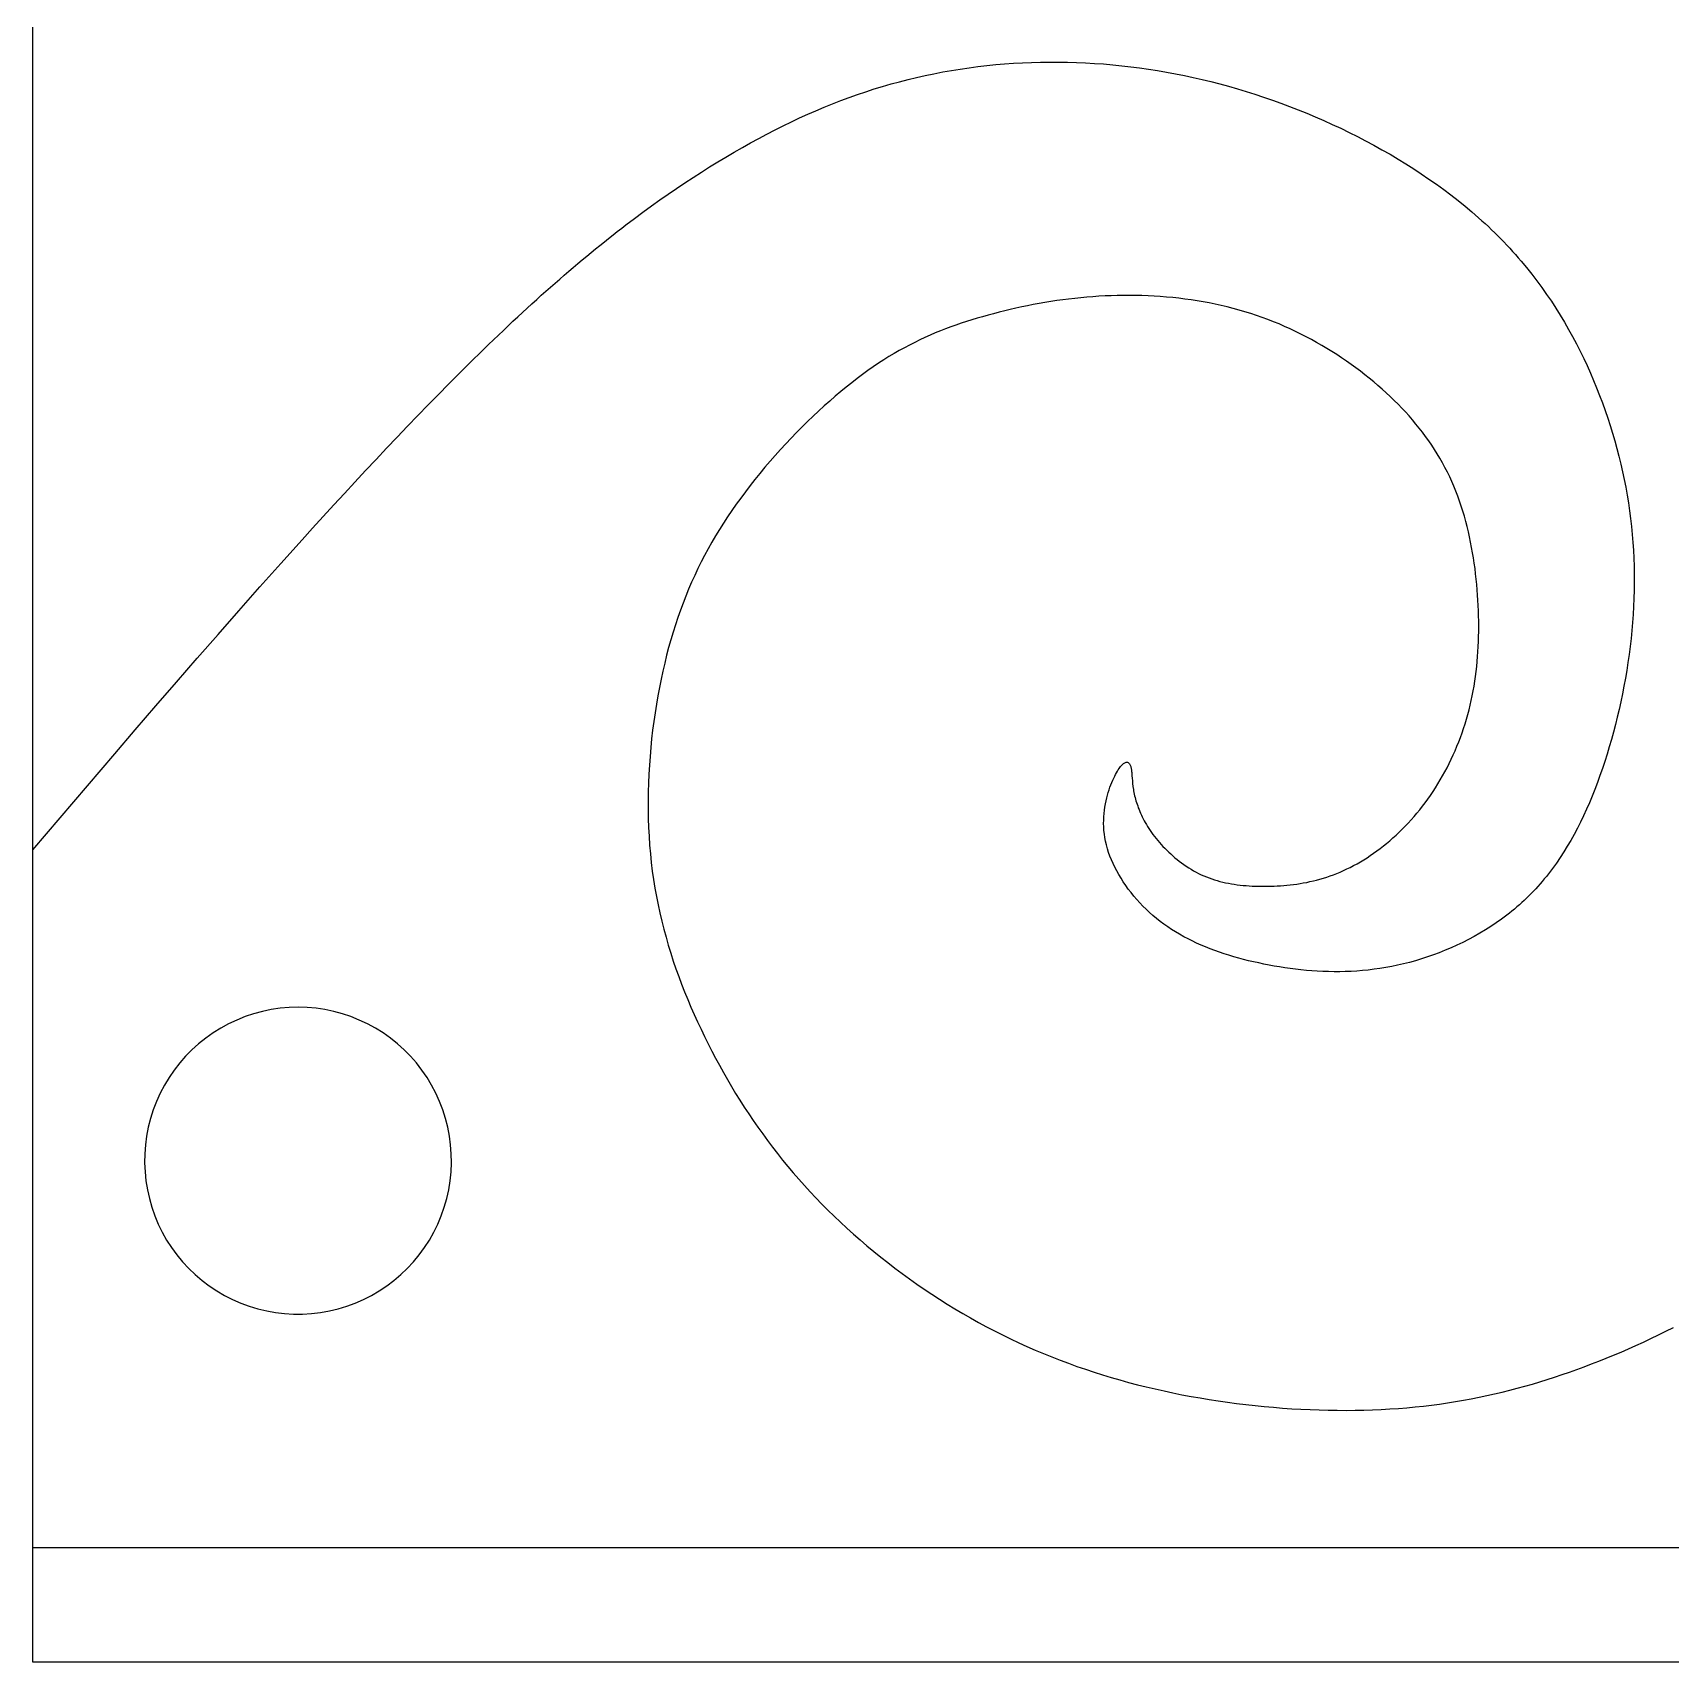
# Model space of a CAD drawing. Extents: x 0 to 279, y 0 to 212.
# Drawn here: x 2.05 to 26.42, y 62.2 to 86.44 of the extents above; entities that cross this region are included whole.
import ezdxf

# ---------------------------------------------------------------- set-up
doc = ezdxf.new("R2010")
doc.units = 0
doc.layers.add('LAYER_1', color=18, linetype='CONTINUOUS')

msp = doc.modelspace()

# ---------------------------------------------------------------- linework, layer by layer
at = {"layer": 'LAYER_1'}
for points in [[(26.716, 62.203), (26.103, 62.203), (25.495, 62.203), (24.893, 62.203), (24.296, 62.203), (23.705, 62.203), (23.12, 62.203), (22.541, 62.203), (21.968, 62.203), (21.401, 62.203), (20.84, 62.203), (20.285, 62.203), (19.737, 62.203), (19.195, 62.203), (18.66, 62.203), (18.131, 62.203), (17.609, 62.203), (17.094, 62.203), (16.586, 62.203), (16.085, 62.203), (15.591, 62.203), (15.105, 62.203), (14.625, 62.203), (14.153, 62.203), (13.689, 62.203), (13.232, 62.203), (12.783, 62.203), (12.342, 62.203), (11.908, 62.203), (11.483, 62.203), (11.065, 62.203), (10.656, 62.203), (10.255, 62.203), (9.862, 62.203), (9.478, 62.203), (9.102, 62.203), (8.735, 62.203), (8.377, 62.203), (8.027, 62.203), (7.687, 62.203), (7.355, 62.203), (7.033, 62.203), (6.719, 62.203), (6.415, 62.203), (6.121, 62.203), (5.835, 62.203), (5.56, 62.203), (5.294, 62.203), (5.038, 62.203), (4.791, 62.203), (4.555, 62.203), (4.328, 62.203), (4.112, 62.203), (3.906, 62.203), (3.71, 62.203), (3.525, 62.203), (3.436, 62.203), (3.35, 62.203), (3.267, 62.203), (3.186, 62.203), (3.108, 62.203), (3.032, 62.203), (2.96, 62.203), (2.89, 62.203), (2.822, 62.203), (2.758, 62.203), (2.696, 62.203), (2.637, 62.203), (2.581, 62.203), (2.527, 62.203), (2.476, 62.203), (2.429, 62.203), (2.383, 62.203), (2.341, 62.203), (2.302, 62.203), (2.265, 62.203), (2.231, 62.203), (2.201, 62.203), (2.173, 62.203), (2.147, 62.203), (2.125, 62.203), (2.106, 62.203), (2.09, 62.203), (2.076, 62.203), (2.066, 62.203), (2.058, 62.203), (2.054, 62.203), (2.052, 62.203), (2.052, 62.204), (2.052, 62.208), (2.052, 62.214), (2.052, 62.222), (2.052, 62.233), (2.052, 62.246), (2.052, 62.262), (2.052, 62.28), (2.052, 62.3), (2.052, 62.322), (2.052, 62.347), (2.052, 62.373), (2.052, 62.402), (2.052, 62.433), (2.052, 62.466), (2.052, 62.501), (2.052, 62.538), (2.052, 62.578), (2.052, 62.619), (2.052, 62.662), (2.052, 62.706), (2.052, 62.753), (2.052, 62.802), (2.052, 62.852), (2.052, 62.905), (2.052, 62.959), (2.052, 63.014), (2.052, 63.072), (2.052, 63.131), (2.052, 63.191), (2.052, 63.254), (2.052, 63.318), (2.052, 63.383), (2.052, 63.45), (2.052, 63.519), (2.052, 63.589), (2.052, 63.66), (2.052, 63.733), (2.052, 63.807), (2.052, 63.883), (2.052, 63.96), (2.052, 64.038), (2.052, 64.117), (2.052, 64.198), (2.052, 64.28), (2.052, 64.363), (2.052, 64.447), (2.052, 64.533), (2.052, 64.619), (2.052, 64.706), (2.052, 64.795), (2.052, 64.884), (2.052, 64.975), (2.052, 65.066), (2.052, 65.159), (2.052, 65.252), (2.052, 65.346), (2.052, 65.441), (2.052, 65.537), (2.052, 65.633), (2.052, 65.73), (2.052, 65.828), (2.052, 65.927), (2.052, 66.026), (2.052, 66.226), (2.052, 66.429), (2.052, 66.634), (2.052, 66.84), (2.052, 67.048), (2.052, 67.257), (2.052, 67.468), (2.052, 67.679), (2.052, 68.103), (2.052, 68.528), (2.052, 68.951), (2.052, 69.162), (2.052, 69.372), (2.052, 69.58), (2.052, 69.787), (2.052, 69.992), (2.052, 70.196), (2.052, 70.397), (2.052, 70.595), (2.052, 70.694), (2.052, 70.791), (2.052, 70.888), (2.052, 70.985), (2.052, 71.08), (2.052, 71.175), (2.052, 71.269), (2.052, 71.361), (2.052, 71.454), (2.052, 71.545), (2.052, 71.635), (2.052, 71.724), (2.052, 71.812), (2.052, 71.899), (2.052, 71.985), (2.052, 72.07), (2.052, 72.154), (2.052, 72.237), (2.052, 72.318), (2.052, 72.399), (2.052, 72.478), (2.052, 72.555), (2.052, 72.632), (2.052, 72.707), (2.052, 72.781), (2.052, 72.853), (2.052, 72.924), (2.052, 72.993), (2.052, 73.062), (2.052, 73.128), (2.052, 73.193), (2.052, 73.256), (2.052, 73.318), (2.052, 73.378), (2.052, 73.437), (2.052, 73.494), (2.052, 73.549), (2.052, 73.602), (2.052, 73.654), (2.052, 73.704), (2.052, 73.752), (2.052, 73.798), (2.052, 73.842), (2.052, 73.885), (2.052, 73.925), (2.052, 73.963), (2.052, 74), (2.052, 74.034), (2.052, 74.067), (2.052, 74.097), (2.052, 74.125), (2.052, 74.151), (2.052, 74.175), (2.052, 74.196), (2.052, 74.216), (2.052, 74.233), (2.052, 74.248), (2.052, 74.26), (2.052, 74.27), (2.052, 74.278), (2.052, 74.283), (2.052, 74.286), (2.052, 74.288), (2.052, 74.29), (2.052, 74.293), (2.052, 74.296), (2.052, 74.302), (2.052, 74.308), (2.052, 74.315), (2.052, 74.323), (2.052, 74.332), (2.052, 74.342), (2.052, 74.353), (2.052, 74.365), (2.052, 74.378), (2.052, 74.392), (2.052, 74.407), (2.052, 74.423), (2.052, 74.439), (2.052, 74.457), (2.052, 74.476), (2.052, 74.496), (2.052, 74.516), (2.052, 74.538), (2.052, 74.56), (2.052, 74.583), (2.052, 74.608), (2.052, 74.633), (2.052, 74.659), (2.052, 74.686), (2.052, 74.714), (2.052, 74.742), (2.052, 74.772), (2.052, 74.802), (2.052, 74.833), (2.052, 74.865), (2.052, 74.898), (2.052, 74.932), (2.052, 74.967), (2.052, 75.002), (2.052, 75.038), (2.052, 75.075), (2.052, 75.113), (2.052, 75.152), (2.052, 75.191), (2.052, 75.231), (2.052, 75.272), (2.052, 75.314), (2.052, 75.357), (2.052, 75.4), (2.052, 75.444), (2.052, 75.489), (2.052, 75.534), (2.052, 75.581), (2.052, 75.628), (2.052, 75.675), (2.052, 75.724), (2.052, 75.773), (2.052, 75.823), (2.052, 75.873), (2.052, 75.925), (2.052, 75.977), (2.052, 76.029), (2.052, 76.082), (2.052, 76.136), (2.052, 76.191), (2.052, 76.246), (2.052, 76.359), (2.052, 76.474), (2.052, 76.591), (2.052, 76.711), (2.052, 76.834), (2.052, 76.959), (2.052, 77.086), (2.052, 77.215), (2.052, 77.346), (2.052, 77.48), (2.052, 77.616), (2.052, 77.754), (2.052, 77.893), (2.052, 78.035), (2.052, 78.179), (2.052, 78.325), (2.052, 78.472), (2.052, 78.621), (2.052, 78.772), (2.052, 78.924), (2.052, 79.078), (2.052, 79.234), (2.052, 79.391), (2.052, 79.55), (2.052, 79.71), (2.052, 79.871), (2.052, 80.034), (2.052, 80.198), (2.052, 80.363), (2.052, 80.53), (2.052, 80.697), (2.052, 80.866), (2.052, 81.035), (2.052, 81.206), (2.052, 81.377), (2.052, 81.55), (2.052, 81.723), (2.052, 81.897), (2.052, 82.072), (2.052, 82.247), (2.052, 82.599), (2.052, 82.954), (2.052, 83.31), (2.052, 83.668), (2.052, 84.027), (2.052, 84.745), (2.052, 85.104), (2.052, 85.462), (2.052, 85.82), (2.052, 86.175), (2.052, 86.529)], [(2.052, 74.287), (2.662, 75.002), (3.272, 75.716), (3.578, 76.073), (3.885, 76.429), (4.192, 76.785), (4.501, 77.14), (4.81, 77.494), (5.12, 77.847), (5.432, 78.2), (5.745, 78.551), (6.06, 78.901), (6.217, 79.074), (6.375, 79.248), (6.533, 79.42), (6.69, 79.591), (6.847, 79.761), (7.004, 79.93), (7.161, 80.098), (7.317, 80.263), (7.473, 80.428), (7.628, 80.59), (7.782, 80.75), (7.936, 80.909), (8.089, 81.065), (8.24, 81.219), (8.316, 81.295), (8.391, 81.37), (8.466, 81.445), (8.541, 81.519), (8.615, 81.592), (8.689, 81.665), (8.763, 81.736), (8.836, 81.808), (8.91, 81.878), (8.982, 81.948), (9.055, 82.017), (9.127, 82.085), (9.198, 82.152), (9.269, 82.218), (9.34, 82.284), (9.411, 82.349), (9.481, 82.413), (9.551, 82.476), (9.62, 82.539), (9.689, 82.6), (9.758, 82.661), (9.826, 82.721), (9.894, 82.781), (9.962, 82.839), (10.029, 82.897), (10.096, 82.954), (10.163, 83.011), (10.229, 83.066), (10.296, 83.121), (10.361, 83.176), (10.427, 83.229), (10.492, 83.282), (10.558, 83.334), (10.622, 83.386), (10.687, 83.437), (10.751, 83.487), (10.816, 83.537), (10.88, 83.586), (11.007, 83.682), (11.133, 83.776), (11.259, 83.868), (11.384, 83.957), (11.509, 84.044), (11.633, 84.128), (11.756, 84.211), (11.879, 84.292), (12.002, 84.371), (12.124, 84.448), (12.246, 84.523), (12.368, 84.596), (12.49, 84.668), (12.612, 84.738), (12.733, 84.806), (12.855, 84.872), (12.976, 84.937), (13.098, 84.999), (13.219, 85.06), (13.341, 85.119), (13.463, 85.177), (13.585, 85.232), (13.707, 85.285), (13.83, 85.337), (13.952, 85.387), (14.076, 85.435), (14.199, 85.481), (14.323, 85.525), (14.447, 85.567), (14.572, 85.608), (14.698, 85.646), (14.824, 85.683), (14.95, 85.717), (15.078, 85.75), (15.205, 85.781), (15.334, 85.81), (15.463, 85.836), (15.593, 85.861), (15.723, 85.884), (15.854, 85.905), (15.985, 85.924), (16.117, 85.941), (16.249, 85.957), (16.382, 85.97), (16.514, 85.981), (16.648, 85.991), (16.781, 85.998), (16.915, 86.004), (17.048, 86.007), (17.182, 86.009), (17.317, 86.009), (17.451, 86.007), (17.585, 86.003), (17.719, 85.997), (17.853, 85.989), (17.988, 85.98), (18.122, 85.968), (18.256, 85.955), (18.39, 85.939), (18.523, 85.922), (18.657, 85.903), (18.79, 85.882), (18.923, 85.86), (19.056, 85.835), (19.189, 85.809), (19.321, 85.78), (19.453, 85.75), (19.585, 85.718), (19.716, 85.684), (19.847, 85.649), (19.978, 85.611), (20.109, 85.572), (20.239, 85.531), (20.368, 85.488), (20.498, 85.444), (20.626, 85.397), (20.755, 85.349), (20.883, 85.299), (21.01, 85.247), (21.137, 85.194), (21.264, 85.139), (21.39, 85.082), (21.515, 85.023), (21.64, 84.963), (21.763, 84.901), (21.886, 84.837), (22.008, 84.772), (22.129, 84.705), (22.249, 84.636), (22.368, 84.566), (22.485, 84.494), (22.601, 84.421), (22.715, 84.346), (22.828, 84.269), (22.939, 84.191), (23.049, 84.112), (23.156, 84.031), (23.262, 83.948), (23.366, 83.865), (23.468, 83.779), (23.568, 83.693), (23.617, 83.649), (23.665, 83.605), (23.713, 83.56), (23.76, 83.515), (23.807, 83.47), (23.853, 83.424), (23.898, 83.379), (23.943, 83.332), (23.987, 83.286), (24.031, 83.239), (24.074, 83.192), (24.116, 83.144), (24.158, 83.096), (24.199, 83.048), (24.28, 82.951), (24.359, 82.853), (24.435, 82.754), (24.509, 82.654), (24.58, 82.552), (24.65, 82.45), (24.717, 82.347), (24.782, 82.243), (24.845, 82.138), (24.906, 82.032), (24.966, 81.925), (25.023, 81.818), (25.078, 81.71), (25.131, 81.601), (25.182, 81.492), (25.231, 81.382), (25.279, 81.271), (25.324, 81.161), (25.368, 81.049), (25.41, 80.937), (25.451, 80.825), (25.489, 80.713), (25.526, 80.6), (25.561, 80.486), (25.594, 80.372), (25.626, 80.258), (25.656, 80.144), (25.684, 80.029), (25.71, 79.914), (25.734, 79.798), (25.757, 79.682), (25.777, 79.566), (25.796, 79.45), (25.813, 79.333), (25.828, 79.216), (25.842, 79.098), (25.853, 78.981), (25.863, 78.863), (25.871, 78.745), (25.877, 78.626), (25.881, 78.507), (25.883, 78.388), (25.883, 78.269), (25.882, 78.15), (25.878, 78.03), (25.873, 77.91), (25.866, 77.791), (25.858, 77.671), (25.847, 77.552), (25.835, 77.432), (25.821, 77.313), (25.806, 77.195), (25.789, 77.076), (25.771, 76.958), (25.751, 76.841), (25.73, 76.724), (25.707, 76.608), (25.683, 76.493), (25.658, 76.378), (25.631, 76.265), (25.603, 76.152), (25.573, 76.04), (25.543, 75.929), (25.511, 75.82), (25.478, 75.711), (25.444, 75.604), (25.409, 75.498), (25.373, 75.394), (25.335, 75.291), (25.296, 75.189), (25.256, 75.089), (25.215, 74.99), (25.173, 74.893), (25.129, 74.797), (25.083, 74.703), (25.037, 74.61), (24.988, 74.519), (24.938, 74.43), (24.887, 74.343), (24.834, 74.257), (24.78, 74.173), (24.724, 74.091), (24.666, 74.011), (24.606, 73.932), (24.576, 73.894), (24.545, 73.856), (24.513, 73.818), (24.482, 73.781), (24.449, 73.745), (24.417, 73.709), (24.383, 73.673), (24.35, 73.638), (24.315, 73.604), (24.281, 73.57), (24.246, 73.536), (24.21, 73.503), (24.174, 73.471), (24.137, 73.439), (24.1, 73.408), (24.063, 73.377), (24.025, 73.347), (23.987, 73.317), (23.909, 73.259), (23.83, 73.203), (23.75, 73.149), (23.668, 73.098), (23.586, 73.048), (23.502, 73), (23.417, 72.955), (23.331, 72.911), (23.245, 72.87), (23.158, 72.831), (23.07, 72.794), (22.982, 72.759), (22.894, 72.726), (22.805, 72.695), (22.717, 72.666), (22.628, 72.64), (22.539, 72.615), (22.45, 72.593), (22.362, 72.572), (22.274, 72.554), (22.186, 72.538), (22.099, 72.524), (22.012, 72.512), (21.926, 72.501), (21.84, 72.493), (21.754, 72.486), (21.669, 72.481), (21.584, 72.477), (21.5, 72.476), (21.416, 72.475), (21.333, 72.477), (21.25, 72.479), (21.167, 72.484), (21.085, 72.489), (21.004, 72.496), (20.923, 72.504), (20.843, 72.513), (20.763, 72.523), (20.684, 72.535), (20.605, 72.547), (20.527, 72.56), (20.449, 72.575), (20.372, 72.59), (20.296, 72.606), (20.22, 72.623), (20.145, 72.64), (20.071, 72.659), (19.997, 72.678), (19.924, 72.699), (19.852, 72.721), (19.781, 72.743), (19.71, 72.767), (19.64, 72.792), (19.572, 72.817), (19.504, 72.844), (19.437, 72.873), (19.371, 72.902), (19.306, 72.933), (19.243, 72.964), (19.18, 72.997), (19.118, 73.032), (19.058, 73.068), (18.999, 73.105), (18.941, 73.143), (18.884, 73.183), (18.829, 73.225), (18.775, 73.268), (18.722, 73.312), (18.67, 73.357), (18.621, 73.404), (18.572, 73.452), (18.525, 73.501), (18.48, 73.551), (18.437, 73.602), (18.395, 73.653), (18.355, 73.706), (18.316, 73.759), (18.28, 73.812), (18.246, 73.866), (18.213, 73.921), (18.183, 73.975), (18.154, 74.03), (18.128, 74.086), (18.104, 74.141), (18.082, 74.196), (18.062, 74.251), (18.045, 74.306), (18.03, 74.361), (18.017, 74.416), (18.007, 74.47), (17.999, 74.523), (17.993, 74.576), (17.99, 74.629), (17.988, 74.68), (17.989, 74.731), (17.991, 74.781), (17.995, 74.831), (18, 74.879), (18.007, 74.926), (18.015, 74.972), (18.024, 75.017), (18.034, 75.061), (18.045, 75.103), (18.057, 75.144), (18.069, 75.183), (18.082, 75.221), (18.096, 75.257), (18.11, 75.291), (18.124, 75.324), (18.138, 75.355), (18.152, 75.384), (18.166, 75.411), (18.179, 75.435), (18.192, 75.458), (18.205, 75.479), (18.217, 75.498), (18.23, 75.515), (18.241, 75.53), (18.253, 75.543), (18.264, 75.555), (18.274, 75.565), (18.284, 75.573), (18.294, 75.58), (18.304, 75.585), (18.313, 75.589), (18.321, 75.591), (18.329, 75.592), (18.337, 75.592), (18.344, 75.591), (18.351, 75.588), (18.358, 75.584), (18.364, 75.579), (18.369, 75.574), (18.374, 75.567), (18.379, 75.559), (18.383, 75.55), (18.387, 75.541), (18.39, 75.531), (18.393, 75.52), (18.395, 75.508), (18.398, 75.496), (18.4, 75.483), (18.402, 75.469), (18.403, 75.454), (18.405, 75.439), (18.406, 75.423), (18.409, 75.389), (18.412, 75.353), (18.415, 75.315), (18.419, 75.275), (18.424, 75.232), (18.431, 75.188), (18.434, 75.165), (18.439, 75.142), (18.449, 75.094), (18.455, 75.069), (18.462, 75.045), (18.469, 75.019), (18.476, 74.994), (18.485, 74.968), (18.494, 74.942), (18.503, 74.915), (18.514, 74.888), (18.525, 74.861), (18.537, 74.834), (18.549, 74.806), (18.562, 74.779), (18.577, 74.75), (18.592, 74.722), (18.608, 74.694), (18.624, 74.665), (18.642, 74.636), (18.66, 74.607), (18.68, 74.578), (18.7, 74.548), (18.722, 74.519), (18.744, 74.489), (18.768, 74.459), (18.792, 74.43), (18.817, 74.4), (18.843, 74.37), (18.87, 74.341), (18.898, 74.312), (18.927, 74.283), (18.956, 74.255), (18.986, 74.227), (19.017, 74.199), (19.049, 74.172), (19.081, 74.145), (19.114, 74.119), (19.148, 74.094), (19.182, 74.069), (19.217, 74.045), (19.253, 74.022), (19.289, 73.999), (19.326, 73.978), (19.363, 73.957), (19.401, 73.938), (19.439, 73.919), (19.478, 73.902), (19.517, 73.886), (19.556, 73.871), (19.596, 73.856), (19.637, 73.843), (19.678, 73.831), (19.719, 73.819), (19.761, 73.809), (19.803, 73.799), (19.845, 73.791), (19.888, 73.783), (19.931, 73.776), (19.975, 73.77), (20.019, 73.764), (20.063, 73.759), (20.108, 73.756), (20.153, 73.752), (20.198, 73.75), (20.244, 73.748), (20.29, 73.746), (20.336, 73.746), (20.383, 73.746), (20.476, 73.747), (20.524, 73.749), (20.571, 73.751), (20.619, 73.754), (20.667, 73.758), (20.715, 73.762), (20.764, 73.767), (20.813, 73.773), (20.861, 73.78), (20.91, 73.787), (20.959, 73.796), (21.009, 73.805), (21.058, 73.816), (21.108, 73.827), (21.157, 73.84), (21.207, 73.853), (21.257, 73.868), (21.307, 73.883), (21.357, 73.9), (21.407, 73.918), (21.457, 73.938), (21.507, 73.958), (21.557, 73.98), (21.608, 74.004), (21.658, 74.028), (21.708, 74.054), (21.758, 74.082), (21.808, 74.11), (21.857, 74.14), (21.907, 74.171), (21.956, 74.204), (22.005, 74.237), (22.054, 74.272), (22.103, 74.308), (22.151, 74.346), (22.199, 74.384), (22.246, 74.424), (22.293, 74.465), (22.34, 74.507), (22.386, 74.55), (22.431, 74.595), (22.476, 74.64), (22.521, 74.687), (22.564, 74.735), (22.607, 74.784), (22.65, 74.834), (22.692, 74.885), (22.733, 74.937), (22.773, 74.99), (22.812, 75.044), (22.851, 75.099), (22.889, 75.155), (22.926, 75.213), (22.962, 75.271), (22.997, 75.329), (23.031, 75.389), (23.065, 75.45), (23.097, 75.511), (23.129, 75.573), (23.159, 75.636), (23.189, 75.7), (23.217, 75.764), (23.245, 75.829), (23.271, 75.895), (23.297, 75.961), (23.321, 76.028), (23.344, 76.095), (23.366, 76.163), (23.387, 76.232), (23.406, 76.301), (23.425, 76.37), (23.442, 76.44), (23.458, 76.51), (23.473, 76.581), (23.487, 76.652), (23.499, 76.724), (23.511, 76.796), (23.521, 76.869), (23.531, 76.942), (23.539, 77.015), (23.546, 77.089), (23.553, 77.163), (23.558, 77.237), (23.562, 77.312), (23.565, 77.388), (23.568, 77.463), (23.569, 77.539), (23.569, 77.615), (23.569, 77.692), (23.567, 77.769), (23.565, 77.846), (23.562, 77.924), (23.558, 78.002), (23.553, 78.08), (23.547, 78.158), (23.54, 78.237), (23.532, 78.316), (23.523, 78.394), (23.514, 78.473), (23.503, 78.552), (23.491, 78.631), (23.478, 78.709), (23.464, 78.788), (23.449, 78.866), (23.433, 78.944), (23.415, 79.022), (23.397, 79.099), (23.377, 79.176), (23.356, 79.252), (23.333, 79.328), (23.309, 79.403), (23.284, 79.478), (23.257, 79.552), (23.229, 79.625), (23.2, 79.697), (23.169, 79.769), (23.137, 79.839), (23.103, 79.909), (23.067, 79.978), (23.03, 80.046), (22.992, 80.114), (22.952, 80.18), (22.911, 80.246), (22.869, 80.311), (22.825, 80.375), (22.779, 80.438), (22.733, 80.501), (22.685, 80.563), (22.635, 80.624), (22.584, 80.684), (22.532, 80.744), (22.479, 80.803), (22.424, 80.861), (22.368, 80.919), (22.311, 80.976), (22.252, 81.032), (22.192, 81.088), (22.131, 81.143), (22.069, 81.197), (22.006, 81.251), (21.941, 81.304), (21.875, 81.357), (21.808, 81.409), (21.74, 81.46), (21.671, 81.51), (21.601, 81.56), (21.529, 81.608), (21.457, 81.656), (21.383, 81.703), (21.309, 81.749), (21.234, 81.794), (21.157, 81.838), (21.08, 81.881), (21.002, 81.922), (20.923, 81.963), (20.843, 82.002), (20.762, 82.04), (20.681, 82.077), (20.599, 82.112), (20.515, 82.146), (20.432, 82.179), (20.347, 82.21), (20.262, 82.24), (20.176, 82.268), (20.089, 82.295), (20.002, 82.32), (19.915, 82.344), (19.826, 82.366), (19.738, 82.387), (19.648, 82.407), (19.559, 82.425), (19.469, 82.441), (19.378, 82.457), (19.288, 82.47), (19.197, 82.483), (19.106, 82.494), (19.015, 82.504), (18.923, 82.513), (18.831, 82.52), (18.74, 82.526), (18.648, 82.531), (18.556, 82.534), (18.465, 82.536), (18.373, 82.537), (18.281, 82.537), (18.19, 82.535), (18.099, 82.533), (18.008, 82.529), (17.917, 82.524), (17.827, 82.518), (17.736, 82.51), (17.646, 82.502), (17.557, 82.493), (17.467, 82.482), (17.378, 82.471), (17.29, 82.459), (17.202, 82.445), (17.114, 82.431), (17.027, 82.416), (16.94, 82.4), (16.854, 82.383), (16.768, 82.365), (16.683, 82.347), (16.599, 82.327), (16.515, 82.307), (16.431, 82.287), (16.349, 82.265), (16.267, 82.243), (16.186, 82.22), (16.105, 82.197), (16.026, 82.173), (15.947, 82.148), (15.868, 82.122), (15.79, 82.095), (15.712, 82.068), (15.635, 82.039), (15.558, 82.009), (15.482, 81.978), (15.405, 81.945), (15.329, 81.911), (15.253, 81.875), (15.176, 81.838), (15.1, 81.799), (15.024, 81.759), (14.947, 81.716), (14.87, 81.672), (14.793, 81.626), (14.716, 81.577), (14.638, 81.527), (14.559, 81.474), (14.48, 81.419), (14.401, 81.361), (14.321, 81.301), (14.24, 81.239), (14.158, 81.174), (14.076, 81.107), (13.994, 81.037), (13.912, 80.966), (13.829, 80.892), (13.746, 80.817), (13.664, 80.74), (13.582, 80.661), (13.5, 80.581), (13.419, 80.499), (13.338, 80.415), (13.258, 80.33), (13.179, 80.244), (13.101, 80.157), (13.023, 80.069), (12.947, 79.98), (12.872, 79.89), (12.799, 79.799), (12.726, 79.708), (12.656, 79.616), (12.587, 79.523), (12.52, 79.43), (12.455, 79.337), (12.392, 79.244), (12.33, 79.149), (12.271, 79.055), (12.213, 78.96), (12.157, 78.864), (12.102, 78.767), (12.05, 78.67), (11.999, 78.572), (11.95, 78.473), (11.902, 78.372), (11.856, 78.271), (11.812, 78.169), (11.77, 78.065), (11.729, 77.96), (11.689, 77.854), (11.651, 77.746), (11.615, 77.637), (11.58, 77.527), (11.547, 77.414), (11.515, 77.301), (11.484, 77.185), (11.456, 77.067), (11.428, 76.948), (11.402, 76.827), (11.377, 76.704), (11.354, 76.58), (11.332, 76.454), (11.312, 76.327), (11.294, 76.199), (11.277, 76.07), (11.262, 75.94), (11.249, 75.81), (11.238, 75.678), (11.228, 75.547), (11.22, 75.415), (11.215, 75.282), (11.211, 75.15), (11.209, 75.017), (11.209, 74.885), (11.212, 74.753), (11.216, 74.621), (11.223, 74.49), (11.232, 74.36), (11.243, 74.23), (11.256, 74.101), (11.272, 73.974), (11.29, 73.847), (11.31, 73.721), (11.332, 73.597), (11.357, 73.473), (11.384, 73.35), (11.412, 73.229), (11.443, 73.108), (11.476, 72.988), (11.51, 72.869), (11.546, 72.751), (11.584, 72.634), (11.624, 72.518), (11.665, 72.403), (11.708, 72.288), (11.753, 72.175), (11.799, 72.062), (11.846, 71.95), (11.895, 71.839), (11.945, 71.729), (11.997, 71.619), (12.049, 71.511), (12.103, 71.403), (12.158, 71.295), (12.214, 71.189), (12.271, 71.083), (12.33, 70.978), (12.389, 70.873), (12.45, 70.769), (12.512, 70.666), (12.576, 70.564), (12.641, 70.462), (12.707, 70.361), (12.774, 70.261), (12.843, 70.162), (12.914, 70.063), (12.986, 69.964), (13.059, 69.867), (13.134, 69.77), (13.211, 69.674), (13.289, 69.578), (13.369, 69.484), (13.451, 69.389), (13.534, 69.296), (13.619, 69.203), (13.706, 69.111), (13.795, 69.019), (13.886, 68.928), (13.978, 68.838), (14.072, 68.749), (14.168, 68.66), (14.265, 68.573), (14.364, 68.486), (14.465, 68.4), (14.567, 68.315), (14.67, 68.231), (14.775, 68.148), (14.882, 68.067), (14.989, 67.986), (15.098, 67.907), (15.208, 67.829), (15.319, 67.753), (15.431, 67.678), (15.544, 67.604), (15.659, 67.532), (15.774, 67.461), (15.89, 67.392), (16.007, 67.325), (16.125, 67.259), (16.243, 67.195), (16.362, 67.132), (16.482, 67.072), (16.602, 67.013), (16.724, 66.956), (16.845, 66.901), (16.968, 66.847), (17.091, 66.795), (17.215, 66.745), (17.34, 66.697), (17.465, 66.65), (17.591, 66.604), (17.717, 66.561), (17.845, 66.519), (17.972, 66.478), (18.101, 66.439), (18.23, 66.402), (18.36, 66.366), (18.491, 66.332), (18.622, 66.299), (18.754, 66.268), (18.886, 66.238), (19.019, 66.21), (19.153, 66.183), (19.288, 66.158), (19.423, 66.134), (19.558, 66.112), (19.694, 66.091), (19.831, 66.071), (19.967, 66.053), (20.104, 66.036), (20.241, 66.021), (20.378, 66.008), (20.515, 65.995), (20.651, 65.985), (20.788, 65.975), (20.924, 65.967), (21.059, 65.961), (21.194, 65.956), (21.329, 65.953), (21.463, 65.951), (21.596, 65.95), (21.728, 65.951), (21.859, 65.954), (21.989, 65.958), (22.118, 65.964), (22.246, 65.971), (22.373, 65.979), (22.498, 65.989), (22.622, 66.001), (22.745, 66.014), (22.866, 66.028), (22.987, 66.044), (23.106, 66.062), (23.225, 66.08), (23.343, 66.101), (23.459, 66.122), (23.575, 66.145), (23.69, 66.169), (23.804, 66.195), (23.918, 66.221), (24.031, 66.25), (24.143, 66.279), (24.255, 66.31), (24.367, 66.342), (24.478, 66.375), (24.588, 66.409), (24.699, 66.445), (24.809, 66.481), (24.919, 66.519), (25.028, 66.558), (25.138, 66.598), (25.248, 66.64), (25.357, 66.682), (25.467, 66.726), (25.577, 66.771), (25.687, 66.818), (25.797, 66.866), (25.908, 66.915), (26.019, 66.966), (26.13, 67.018), (26.242, 67.072), (26.354, 67.127), (26.467, 67.184)], [(2.052, 74.287), (2.662, 75.002), (3.272, 75.716), (3.578, 76.073), (3.885, 76.429), (4.192, 76.785), (4.501, 77.14), (4.81, 77.494), (5.12, 77.847), (5.432, 78.2), (5.745, 78.551), (6.06, 78.901), (6.217, 79.074), (6.375, 79.248), (6.533, 79.42), (6.69, 79.591), (6.847, 79.761), (7.004, 79.93), (7.161, 80.098), (7.317, 80.263), (7.473, 80.428), (7.628, 80.59), (7.782, 80.75), (7.936, 80.909), (8.089, 81.065), (8.24, 81.219), (8.316, 81.295), (8.391, 81.37), (8.466, 81.445), (8.541, 81.519), (8.615, 81.592), (8.689, 81.665), (8.763, 81.736), (8.836, 81.808), (8.91, 81.878), (8.982, 81.948), (9.055, 82.017), (9.127, 82.085), (9.198, 82.152), (9.269, 82.218), (9.34, 82.284), (9.411, 82.349), (9.481, 82.413), (9.551, 82.476), (9.62, 82.539), (9.689, 82.6), (9.758, 82.661), (9.826, 82.721), (9.894, 82.781), (9.962, 82.839), (10.029, 82.897), (10.096, 82.954), (10.163, 83.011), (10.229, 83.066), (10.296, 83.121), (10.361, 83.176), (10.427, 83.229), (10.492, 83.282), (10.558, 83.334), (10.622, 83.386), (10.687, 83.437), (10.751, 83.487), (10.816, 83.537), (10.88, 83.586), (11.007, 83.682), (11.133, 83.776), (11.259, 83.868), (11.384, 83.957), (11.509, 84.044), (11.633, 84.128), (11.756, 84.211), (11.879, 84.292), (12.002, 84.371), (12.124, 84.448), (12.246, 84.523), (12.368, 84.596), (12.49, 84.668), (12.612, 84.738), (12.733, 84.806), (12.855, 84.872), (12.976, 84.937), (13.098, 84.999), (13.219, 85.06), (13.341, 85.119), (13.463, 85.177), (13.585, 85.232), (13.707, 85.285), (13.83, 85.337), (13.952, 85.387), (14.076, 85.435), (14.199, 85.481), (14.323, 85.525), (14.447, 85.567), (14.572, 85.608), (14.698, 85.646), (14.824, 85.683), (14.95, 85.717), (15.078, 85.75), (15.205, 85.781), (15.334, 85.81), (15.463, 85.836), (15.593, 85.861), (15.723, 85.884), (15.854, 85.905), (15.985, 85.924), (16.117, 85.941), (16.249, 85.957), (16.382, 85.97), (16.514, 85.981), (16.648, 85.991), (16.781, 85.998), (16.915, 86.004), (17.048, 86.007), (17.182, 86.009), (17.317, 86.009), (17.451, 86.007), (17.585, 86.003), (17.719, 85.997), (17.853, 85.989), (17.988, 85.98), (18.122, 85.968), (18.256, 85.955), (18.39, 85.939), (18.523, 85.922), (18.657, 85.903), (18.79, 85.882), (18.923, 85.86), (19.056, 85.835), (19.189, 85.809), (19.321, 85.78), (19.453, 85.75), (19.585, 85.718), (19.716, 85.684), (19.847, 85.649), (19.978, 85.611), (20.109, 85.572), (20.239, 85.531), (20.368, 85.488), (20.498, 85.444), (20.626, 85.397), (20.755, 85.349), (20.883, 85.299), (21.01, 85.247), (21.137, 85.194), (21.264, 85.139), (21.39, 85.082), (21.515, 85.023), (21.64, 84.963), (21.763, 84.901), (21.886, 84.837), (22.008, 84.772), (22.129, 84.705), (22.249, 84.636), (22.368, 84.566), (22.485, 84.494), (22.601, 84.421), (22.715, 84.346), (22.828, 84.269), (22.939, 84.191), (23.049, 84.112), (23.156, 84.031), (23.262, 83.948), (23.366, 83.865), (23.468, 83.779), (23.568, 83.693), (23.617, 83.649), (23.665, 83.605), (23.713, 83.56), (23.76, 83.515), (23.807, 83.47), (23.853, 83.424), (23.898, 83.379), (23.943, 83.332), (23.987, 83.286), (24.031, 83.239), (24.074, 83.192), (24.116, 83.144), (24.158, 83.096), (24.199, 83.048), (24.28, 82.951), (24.359, 82.853), (24.435, 82.754), (24.509, 82.654), (24.58, 82.552), (24.65, 82.45), (24.717, 82.347), (24.782, 82.243), (24.845, 82.138), (24.906, 82.032), (24.966, 81.925), (25.023, 81.818), (25.078, 81.71), (25.131, 81.601), (25.182, 81.492), (25.231, 81.382), (25.279, 81.271), (25.324, 81.161), (25.368, 81.049), (25.41, 80.937), (25.451, 80.825), (25.489, 80.713), (25.526, 80.6), (25.561, 80.486), (25.594, 80.372), (25.626, 80.258), (25.656, 80.144), (25.684, 80.029), (25.71, 79.914), (25.734, 79.798), (25.757, 79.682), (25.777, 79.566), (25.796, 79.45), (25.813, 79.333), (25.828, 79.216), (25.842, 79.098), (25.853, 78.981), (25.863, 78.863), (25.871, 78.745), (25.877, 78.626), (25.881, 78.507), (25.883, 78.388), (25.883, 78.269), (25.882, 78.15), (25.878, 78.03), (25.873, 77.91), (25.866, 77.791), (25.858, 77.671), (25.847, 77.552), (25.835, 77.432), (25.821, 77.313), (25.806, 77.195), (25.789, 77.076), (25.771, 76.958), (25.751, 76.841), (25.73, 76.724), (25.707, 76.608), (25.683, 76.493), (25.658, 76.378), (25.631, 76.265), (25.603, 76.152), (25.573, 76.04), (25.543, 75.929), (25.511, 75.82), (25.478, 75.711), (25.444, 75.604), (25.409, 75.498), (25.373, 75.394), (25.335, 75.291), (25.296, 75.189), (25.256, 75.089), (25.215, 74.99), (25.173, 74.893), (25.129, 74.797), (25.083, 74.703), (25.037, 74.61), (24.988, 74.519), (24.938, 74.43), (24.887, 74.343), (24.834, 74.257), (24.78, 74.173), (24.724, 74.091), (24.666, 74.011), (24.606, 73.932), (24.576, 73.894), (24.545, 73.856), (24.513, 73.818), (24.482, 73.781), (24.449, 73.745), (24.417, 73.709), (24.383, 73.673), (24.35, 73.638), (24.315, 73.604), (24.281, 73.57), (24.246, 73.536), (24.21, 73.503), (24.174, 73.471), (24.137, 73.439), (24.1, 73.408), (24.063, 73.377), (24.025, 73.347), (23.987, 73.317), (23.909, 73.259), (23.83, 73.203), (23.75, 73.149), (23.668, 73.098), (23.586, 73.048), (23.502, 73), (23.417, 72.955), (23.331, 72.911), (23.245, 72.87), (23.158, 72.831), (23.07, 72.794), (22.982, 72.759), (22.894, 72.726), (22.805, 72.695), (22.717, 72.666), (22.628, 72.64), (22.539, 72.615), (22.45, 72.593), (22.362, 72.572), (22.274, 72.554), (22.186, 72.538), (22.099, 72.524), (22.012, 72.512), (21.926, 72.501), (21.84, 72.493), (21.754, 72.486), (21.669, 72.481), (21.584, 72.477), (21.5, 72.476), (21.416, 72.475), (21.333, 72.477), (21.25, 72.479), (21.167, 72.484), (21.085, 72.489), (21.004, 72.496), (20.923, 72.504), (20.843, 72.513), (20.763, 72.523), (20.684, 72.535), (20.605, 72.547), (20.527, 72.56), (20.449, 72.575), (20.372, 72.59), (20.296, 72.606), (20.22, 72.623), (20.145, 72.64), (20.071, 72.659), (19.997, 72.678), (19.924, 72.699), (19.852, 72.721), (19.781, 72.743), (19.71, 72.767), (19.64, 72.792), (19.572, 72.817), (19.504, 72.844), (19.437, 72.873), (19.371, 72.902), (19.306, 72.933), (19.243, 72.964), (19.18, 72.997), (19.118, 73.032), (19.058, 73.068), (18.999, 73.105), (18.941, 73.143), (18.884, 73.183), (18.829, 73.225), (18.775, 73.268), (18.722, 73.312), (18.67, 73.357), (18.621, 73.404), (18.572, 73.452), (18.525, 73.501), (18.48, 73.551), (18.437, 73.602), (18.395, 73.653), (18.355, 73.706), (18.316, 73.759), (18.28, 73.812), (18.246, 73.866), (18.213, 73.921), (18.183, 73.975), (18.154, 74.03), (18.128, 74.086), (18.104, 74.141), (18.082, 74.196), (18.062, 74.251), (18.045, 74.306), (18.03, 74.361), (18.017, 74.416), (18.007, 74.47), (17.999, 74.523), (17.993, 74.576), (17.99, 74.629), (17.988, 74.68), (17.989, 74.731), (17.991, 74.781), (17.995, 74.831), (18, 74.879), (18.007, 74.926), (18.015, 74.972), (18.024, 75.017), (18.034, 75.061), (18.045, 75.103), (18.057, 75.144), (18.069, 75.183), (18.082, 75.221), (18.096, 75.257), (18.11, 75.291), (18.124, 75.324), (18.138, 75.355), (18.152, 75.384), (18.166, 75.411), (18.179, 75.435), (18.192, 75.458), (18.205, 75.479), (18.217, 75.498), (18.23, 75.515), (18.241, 75.53), (18.253, 75.543), (18.264, 75.555), (18.274, 75.565), (18.284, 75.573), (18.294, 75.58), (18.304, 75.585), (18.313, 75.589), (18.321, 75.591), (18.329, 75.592), (18.337, 75.592), (18.344, 75.591), (18.351, 75.588), (18.358, 75.584), (18.364, 75.579), (18.369, 75.574), (18.374, 75.567), (18.379, 75.559), (18.383, 75.55), (18.387, 75.541), (18.39, 75.531), (18.393, 75.52), (18.395, 75.508), (18.398, 75.496), (18.4, 75.483), (18.402, 75.469), (18.403, 75.454), (18.405, 75.439), (18.406, 75.423), (18.409, 75.389), (18.412, 75.353), (18.415, 75.315), (18.419, 75.275), (18.424, 75.232), (18.431, 75.188), (18.434, 75.165), (18.439, 75.142), (18.449, 75.094), (18.455, 75.069), (18.462, 75.045), (18.469, 75.019), (18.476, 74.994), (18.485, 74.968), (18.494, 74.942), (18.503, 74.915), (18.514, 74.888), (18.525, 74.861), (18.537, 74.834), (18.549, 74.806), (18.562, 74.779), (18.577, 74.75), (18.592, 74.722), (18.608, 74.694), (18.624, 74.665), (18.642, 74.636), (18.66, 74.607), (18.68, 74.578), (18.7, 74.548), (18.722, 74.519), (18.744, 74.489), (18.768, 74.459), (18.792, 74.43), (18.817, 74.4), (18.843, 74.37), (18.87, 74.341), (18.898, 74.312), (18.927, 74.283), (18.956, 74.255), (18.986, 74.227), (19.017, 74.199), (19.049, 74.172), (19.081, 74.145), (19.114, 74.119), (19.148, 74.094), (19.182, 74.069), (19.217, 74.045), (19.253, 74.022), (19.289, 73.999), (19.326, 73.978), (19.363, 73.957), (19.401, 73.938), (19.439, 73.919), (19.478, 73.902), (19.517, 73.886), (19.556, 73.871), (19.596, 73.856), (19.637, 73.843), (19.678, 73.831), (19.719, 73.819), (19.761, 73.809), (19.803, 73.799), (19.845, 73.791), (19.888, 73.783), (19.931, 73.776), (19.975, 73.77), (20.019, 73.764), (20.063, 73.759), (20.108, 73.756), (20.153, 73.752), (20.198, 73.75), (20.244, 73.748), (20.29, 73.746), (20.336, 73.746), (20.383, 73.746), (20.476, 73.747), (20.524, 73.749), (20.571, 73.751), (20.619, 73.754), (20.667, 73.758), (20.715, 73.762), (20.764, 73.767), (20.813, 73.773), (20.861, 73.78), (20.91, 73.787), (20.959, 73.796), (21.009, 73.805), (21.058, 73.816), (21.108, 73.827), (21.157, 73.84), (21.207, 73.853), (21.257, 73.868), (21.307, 73.883), (21.357, 73.9), (21.407, 73.918), (21.457, 73.938), (21.507, 73.958), (21.557, 73.98), (21.608, 74.004), (21.658, 74.028), (21.708, 74.054), (21.758, 74.082), (21.808, 74.11), (21.857, 74.14), (21.907, 74.171), (21.956, 74.204), (22.005, 74.237), (22.054, 74.272), (22.103, 74.308), (22.151, 74.346), (22.199, 74.384), (22.246, 74.424), (22.293, 74.465), (22.34, 74.507), (22.386, 74.55), (22.431, 74.595), (22.476, 74.64), (22.521, 74.687), (22.564, 74.735), (22.607, 74.784), (22.65, 74.834), (22.692, 74.885), (22.733, 74.937), (22.773, 74.99), (22.812, 75.044), (22.851, 75.099), (22.889, 75.155), (22.926, 75.213), (22.962, 75.271), (22.997, 75.329), (23.031, 75.389), (23.065, 75.45), (23.097, 75.511), (23.129, 75.573), (23.159, 75.636), (23.189, 75.7), (23.217, 75.764), (23.245, 75.829), (23.271, 75.895), (23.297, 75.961), (23.321, 76.028), (23.344, 76.095), (23.366, 76.163), (23.387, 76.232), (23.406, 76.301), (23.425, 76.37), (23.442, 76.44), (23.458, 76.51), (23.473, 76.581), (23.487, 76.652), (23.499, 76.724), (23.511, 76.796), (23.521, 76.869), (23.531, 76.942), (23.539, 77.015), (23.546, 77.089), (23.553, 77.163), (23.558, 77.237), (23.562, 77.312), (23.565, 77.388), (23.568, 77.463), (23.569, 77.539), (23.569, 77.615), (23.569, 77.692), (23.567, 77.769), (23.565, 77.846), (23.562, 77.924), (23.558, 78.002), (23.553, 78.08), (23.547, 78.158), (23.54, 78.237), (23.532, 78.316), (23.523, 78.394), (23.514, 78.473), (23.503, 78.552), (23.491, 78.631), (23.478, 78.709), (23.464, 78.788), (23.449, 78.866), (23.433, 78.944), (23.415, 79.022), (23.397, 79.099), (23.377, 79.176), (23.356, 79.252), (23.333, 79.328), (23.309, 79.403), (23.284, 79.478), (23.257, 79.552), (23.229, 79.625), (23.2, 79.697), (23.169, 79.769), (23.137, 79.839), (23.103, 79.909), (23.067, 79.978), (23.03, 80.046), (22.992, 80.114), (22.952, 80.18), (22.911, 80.246), (22.869, 80.311), (22.825, 80.375), (22.779, 80.438), (22.733, 80.501), (22.685, 80.563), (22.635, 80.624), (22.584, 80.684), (22.532, 80.744), (22.479, 80.803), (22.424, 80.861), (22.368, 80.919), (22.311, 80.976), (22.252, 81.032), (22.192, 81.088), (22.131, 81.143), (22.069, 81.197), (22.006, 81.251), (21.941, 81.304), (21.875, 81.357), (21.808, 81.409), (21.74, 81.46), (21.671, 81.51), (21.601, 81.56), (21.529, 81.608), (21.457, 81.656), (21.383, 81.703), (21.309, 81.749), (21.234, 81.794), (21.157, 81.838), (21.08, 81.881), (21.002, 81.922), (20.923, 81.963), (20.843, 82.002), (20.762, 82.04), (20.681, 82.077), (20.599, 82.112), (20.515, 82.146), (20.432, 82.179), (20.347, 82.21), (20.262, 82.24), (20.176, 82.268), (20.089, 82.295), (20.002, 82.32), (19.915, 82.344), (19.826, 82.366), (19.738, 82.387), (19.648, 82.407), (19.559, 82.425), (19.469, 82.441), (19.378, 82.457), (19.288, 82.47), (19.197, 82.483), (19.106, 82.494), (19.015, 82.504), (18.923, 82.513), (18.831, 82.52), (18.74, 82.526), (18.648, 82.531), (18.556, 82.534), (18.465, 82.536), (18.373, 82.537), (18.281, 82.537), (18.19, 82.535), (18.099, 82.533), (18.008, 82.529), (17.917, 82.524), (17.827, 82.518), (17.736, 82.51), (17.646, 82.502), (17.557, 82.493), (17.467, 82.482), (17.378, 82.471), (17.29, 82.459), (17.202, 82.445), (17.114, 82.431), (17.027, 82.416), (16.94, 82.4), (16.854, 82.383), (16.768, 82.365), (16.683, 82.347), (16.599, 82.327), (16.515, 82.307), (16.431, 82.287), (16.349, 82.265), (16.267, 82.243), (16.186, 82.22), (16.105, 82.197), (16.026, 82.173), (15.947, 82.148), (15.868, 82.122), (15.79, 82.095), (15.712, 82.068), (15.635, 82.039), (15.558, 82.009), (15.482, 81.978), (15.405, 81.945), (15.329, 81.911), (15.253, 81.875), (15.176, 81.838), (15.1, 81.799), (15.024, 81.759), (14.947, 81.716), (14.87, 81.672), (14.793, 81.626), (14.716, 81.577), (14.638, 81.527), (14.559, 81.474), (14.48, 81.419), (14.401, 81.361), (14.321, 81.301), (14.24, 81.239), (14.158, 81.174), (14.076, 81.107), (13.994, 81.037), (13.912, 80.966), (13.829, 80.892), (13.746, 80.817), (13.664, 80.74), (13.582, 80.661), (13.5, 80.581), (13.419, 80.499), (13.338, 80.415), (13.258, 80.33), (13.179, 80.244), (13.101, 80.157), (13.023, 80.069), (12.947, 79.98), (12.872, 79.89), (12.799, 79.799), (12.726, 79.708), (12.656, 79.616), (12.587, 79.523), (12.52, 79.43), (12.455, 79.337), (12.392, 79.244), (12.33, 79.149), (12.271, 79.055), (12.213, 78.96), (12.157, 78.864), (12.102, 78.767), (12.05, 78.67), (11.999, 78.572), (11.95, 78.473), (11.902, 78.372), (11.856, 78.271), (11.812, 78.169), (11.77, 78.065), (11.729, 77.96), (11.689, 77.854), (11.651, 77.746), (11.615, 77.637), (11.58, 77.527), (11.547, 77.414), (11.515, 77.301), (11.484, 77.185), (11.456, 77.067), (11.428, 76.948), (11.402, 76.827), (11.377, 76.704), (11.354, 76.58), (11.332, 76.454), (11.312, 76.327), (11.294, 76.199), (11.277, 76.07), (11.262, 75.94), (11.249, 75.81), (11.238, 75.678), (11.228, 75.547), (11.22, 75.415), (11.215, 75.282), (11.211, 75.15), (11.209, 75.017), (11.209, 74.885), (11.212, 74.753), (11.216, 74.621), (11.223, 74.49), (11.232, 74.36), (11.243, 74.23), (11.256, 74.101), (11.272, 73.974), (11.29, 73.847), (11.31, 73.721), (11.332, 73.597), (11.357, 73.473), (11.384, 73.35), (11.412, 73.229), (11.443, 73.108), (11.476, 72.988), (11.51, 72.869), (11.546, 72.751), (11.584, 72.634), (11.624, 72.518), (11.665, 72.403), (11.708, 72.288), (11.753, 72.175), (11.799, 72.062), (11.846, 71.95), (11.895, 71.839), (11.945, 71.729), (11.997, 71.619), (12.049, 71.511), (12.103, 71.403), (12.158, 71.295), (12.214, 71.189), (12.271, 71.083), (12.33, 70.978), (12.389, 70.873), (12.45, 70.769), (12.512, 70.666), (12.576, 70.564), (12.641, 70.462), (12.707, 70.361), (12.774, 70.261), (12.843, 70.162), (12.914, 70.063), (12.986, 69.964), (13.059, 69.867), (13.134, 69.77), (13.211, 69.674), (13.289, 69.578), (13.369, 69.484), (13.451, 69.389), (13.534, 69.296), (13.619, 69.203), (13.706, 69.111), (13.795, 69.019), (13.886, 68.928), (13.978, 68.838), (14.072, 68.749), (14.168, 68.66), (14.265, 68.573), (14.364, 68.486), (14.465, 68.4), (14.567, 68.315), (14.67, 68.231), (14.775, 68.148), (14.882, 68.067), (14.989, 67.986), (15.098, 67.907), (15.208, 67.829), (15.319, 67.753), (15.431, 67.678), (15.544, 67.604), (15.659, 67.532), (15.774, 67.461), (15.89, 67.392), (16.007, 67.325), (16.125, 67.259), (16.243, 67.195), (16.362, 67.132), (16.482, 67.072), (16.602, 67.013), (16.724, 66.956), (16.845, 66.901), (16.968, 66.847), (17.091, 66.795), (17.215, 66.745), (17.34, 66.697), (17.465, 66.65), (17.591, 66.604), (17.717, 66.561), (17.845, 66.519), (17.972, 66.478), (18.101, 66.439), (18.23, 66.402), (18.36, 66.366), (18.491, 66.332), (18.622, 66.299), (18.754, 66.268), (18.886, 66.238), (19.019, 66.21), (19.153, 66.183), (19.288, 66.158), (19.423, 66.134), (19.558, 66.112), (19.694, 66.091), (19.831, 66.071), (19.967, 66.053), (20.104, 66.036), (20.241, 66.021), (20.378, 66.008), (20.515, 65.995), (20.651, 65.985), (20.788, 65.975), (20.924, 65.967), (21.059, 65.961), (21.194, 65.956), (21.329, 65.953), (21.463, 65.951), (21.596, 65.95), (21.728, 65.951), (21.859, 65.954), (21.989, 65.958), (22.118, 65.964), (22.246, 65.971), (22.373, 65.979), (22.498, 65.989), (22.622, 66.001), (22.745, 66.014), (22.866, 66.028), (22.987, 66.044), (23.106, 66.062), (23.225, 66.08), (23.343, 66.101), (23.459, 66.122), (23.575, 66.145), (23.69, 66.169), (23.804, 66.195), (23.918, 66.221), (24.031, 66.25), (24.143, 66.279), (24.255, 66.31), (24.367, 66.342), (24.478, 66.375), (24.588, 66.409), (24.699, 66.445), (24.809, 66.481), (24.919, 66.519), (25.028, 66.558), (25.138, 66.598), (25.248, 66.64), (25.357, 66.682), (25.467, 66.726), (25.577, 66.771), (25.687, 66.818), (25.797, 66.866), (25.908, 66.915), (26.019, 66.966), (26.13, 67.018), (26.242, 67.072), (26.354, 67.127), (26.467, 67.184)], [(2.052, 63.911), (2.054, 63.911), (2.058, 63.911), (2.066, 63.911), (2.076, 63.911), (2.09, 63.911), (2.106, 63.911), (2.125, 63.911), (2.147, 63.911), (2.173, 63.911), (2.201, 63.911), (2.231, 63.911), (2.265, 63.911), (2.302, 63.911), (2.341, 63.911), (2.383, 63.911), (2.429, 63.911), (2.476, 63.911), (2.527, 63.911), (2.581, 63.911), (2.637, 63.911), (2.696, 63.911), (2.758, 63.911), (2.822, 63.911), (2.89, 63.911), (2.96, 63.911), (3.032, 63.911), (3.108, 63.911), (3.186, 63.911), (3.267, 63.911), (3.35, 63.911), (3.436, 63.911), (3.525, 63.911), (3.71, 63.911), (3.906, 63.911), (4.112, 63.911), (4.328, 63.911), (4.555, 63.911), (4.791, 63.911), (5.038, 63.911), (5.294, 63.911), (5.56, 63.911), (5.835, 63.911), (6.121, 63.911), (6.415, 63.911), (6.719, 63.911), (7.033, 63.911), (7.355, 63.911), (7.687, 63.911), (8.027, 63.911), (8.377, 63.911), (8.735, 63.911), (9.102, 63.911), (9.478, 63.911), (9.862, 63.911), (10.255, 63.911), (10.656, 63.911), (11.065, 63.911), (11.483, 63.911), (11.908, 63.911), (12.342, 63.911), (12.783, 63.911), (13.232, 63.911), (13.689, 63.911), (14.153, 63.911), (14.625, 63.911), (15.105, 63.911), (15.591, 63.911), (16.085, 63.911), (16.586, 63.911), (17.094, 63.911), (17.609, 63.911), (18.131, 63.911), (18.66, 63.911), (19.195, 63.911), (19.737, 63.911), (20.285, 63.911), (20.84, 63.911), (21.401, 63.911), (21.968, 63.911), (22.541, 63.911), (23.12, 63.911), (23.705, 63.911), (24.296, 63.911), (24.893, 63.911), (25.495, 63.911), (26.103, 63.911), (26.716, 63.911)]]:
    msp.add_lwpolyline(points, dxfattribs=at)
msp.add_lwpolyline([(6, 71.947), (5.866, 71.944), (5.732, 71.932), (5.6, 71.912), (5.469, 71.885), (5.339, 71.85), (5.212, 71.807), (5.088, 71.757), (4.966, 71.7), (4.849, 71.636), (4.735, 71.565), (4.626, 71.488), (4.521, 71.404), (4.421, 71.314), (4.327, 71.218), (4.239, 71.118), (4.157, 71.012), (4.081, 70.901), (4.012, 70.786), (3.949, 70.668), (3.894, 70.546), (3.846, 70.421), (3.805, 70.293), (3.772, 70.163), (3.747, 70.031), (3.729, 69.899), (3.719, 69.765), (3.717, 69.631), (3.723, 69.497), (3.737, 69.364), (3.758, 69.231), (3.788, 69.1), (3.824, 68.972), (3.869, 68.845), (3.921, 68.721), (3.98, 68.601), (4.045, 68.484), (4.118, 68.372), (4.197, 68.263), (4.282, 68.16), (4.374, 68.062), (4.471, 67.969), (4.573, 67.882), (4.68, 67.802), (4.791, 67.727), (4.907, 67.66), (5.027, 67.599), (5.15, 67.545), (5.275, 67.499), (5.404, 67.46), (5.534, 67.429), (5.666, 67.406), (5.799, 67.39), (5.933, 67.382), (6.067, 67.382), (6.201, 67.39), (6.334, 67.406), (6.466, 67.429), (6.596, 67.46), (6.725, 67.499), (6.85, 67.545), (6.973, 67.599), (7.093, 67.66), (7.209, 67.727), (7.32, 67.802), (7.427, 67.882), (7.529, 67.969), (7.626, 68.062), (7.718, 68.16), (7.803, 68.263), (7.882, 68.372), (7.955, 68.484), (8.02, 68.601), (8.079, 68.721), (8.131, 68.845), (8.176, 68.972), (8.212, 69.1), (8.242, 69.231), (8.263, 69.364), (8.277, 69.497), (8.283, 69.631), (8.281, 69.765), (8.271, 69.899), (8.253, 70.031), (8.228, 70.163), (8.195, 70.293), (8.154, 70.421), (8.106, 70.546), (8.051, 70.668), (7.988, 70.786), (7.919, 70.901), (7.843, 71.012), (7.761, 71.118), (7.673, 71.218), (7.579, 71.314), (7.479, 71.404), (7.374, 71.488), (7.265, 71.565), (7.151, 71.636), (7.034, 71.7), (6.912, 71.757), (6.788, 71.807), (6.661, 71.85), (6.531, 71.885), (6.4, 71.912), (6.268, 71.932), (6.134, 71.944)], close=True, dxfattribs=at)

doc.saveas('drawing.dxf')
